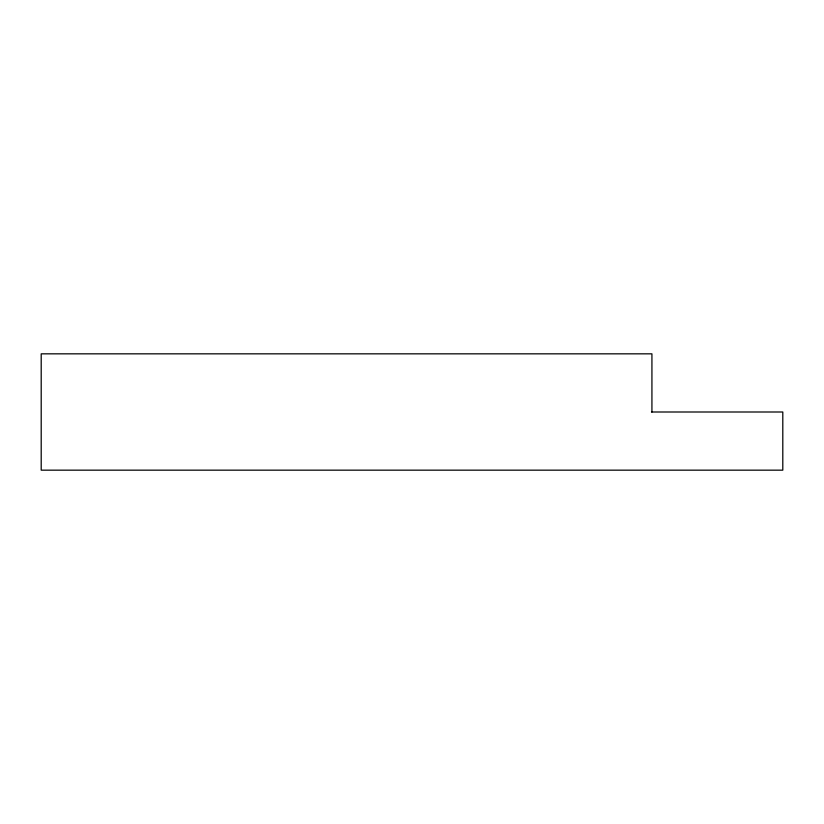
<?xml version="1.0" encoding="UTF-8"?>
<svg xmlns="http://www.w3.org/2000/svg" width="824" height="824" viewBox="0 0 824 824"><rect width="100%" height="100%" fill="white"/><g stroke="black" fill="none" stroke-linecap="round" stroke-linejoin="round"><path stroke-width="1.24" d="M651.475 412L782.8 412L782.8 470.164L41.2 470.164L41.2 353.836L651.928 353.836L651.928 412"/></g></svg>
